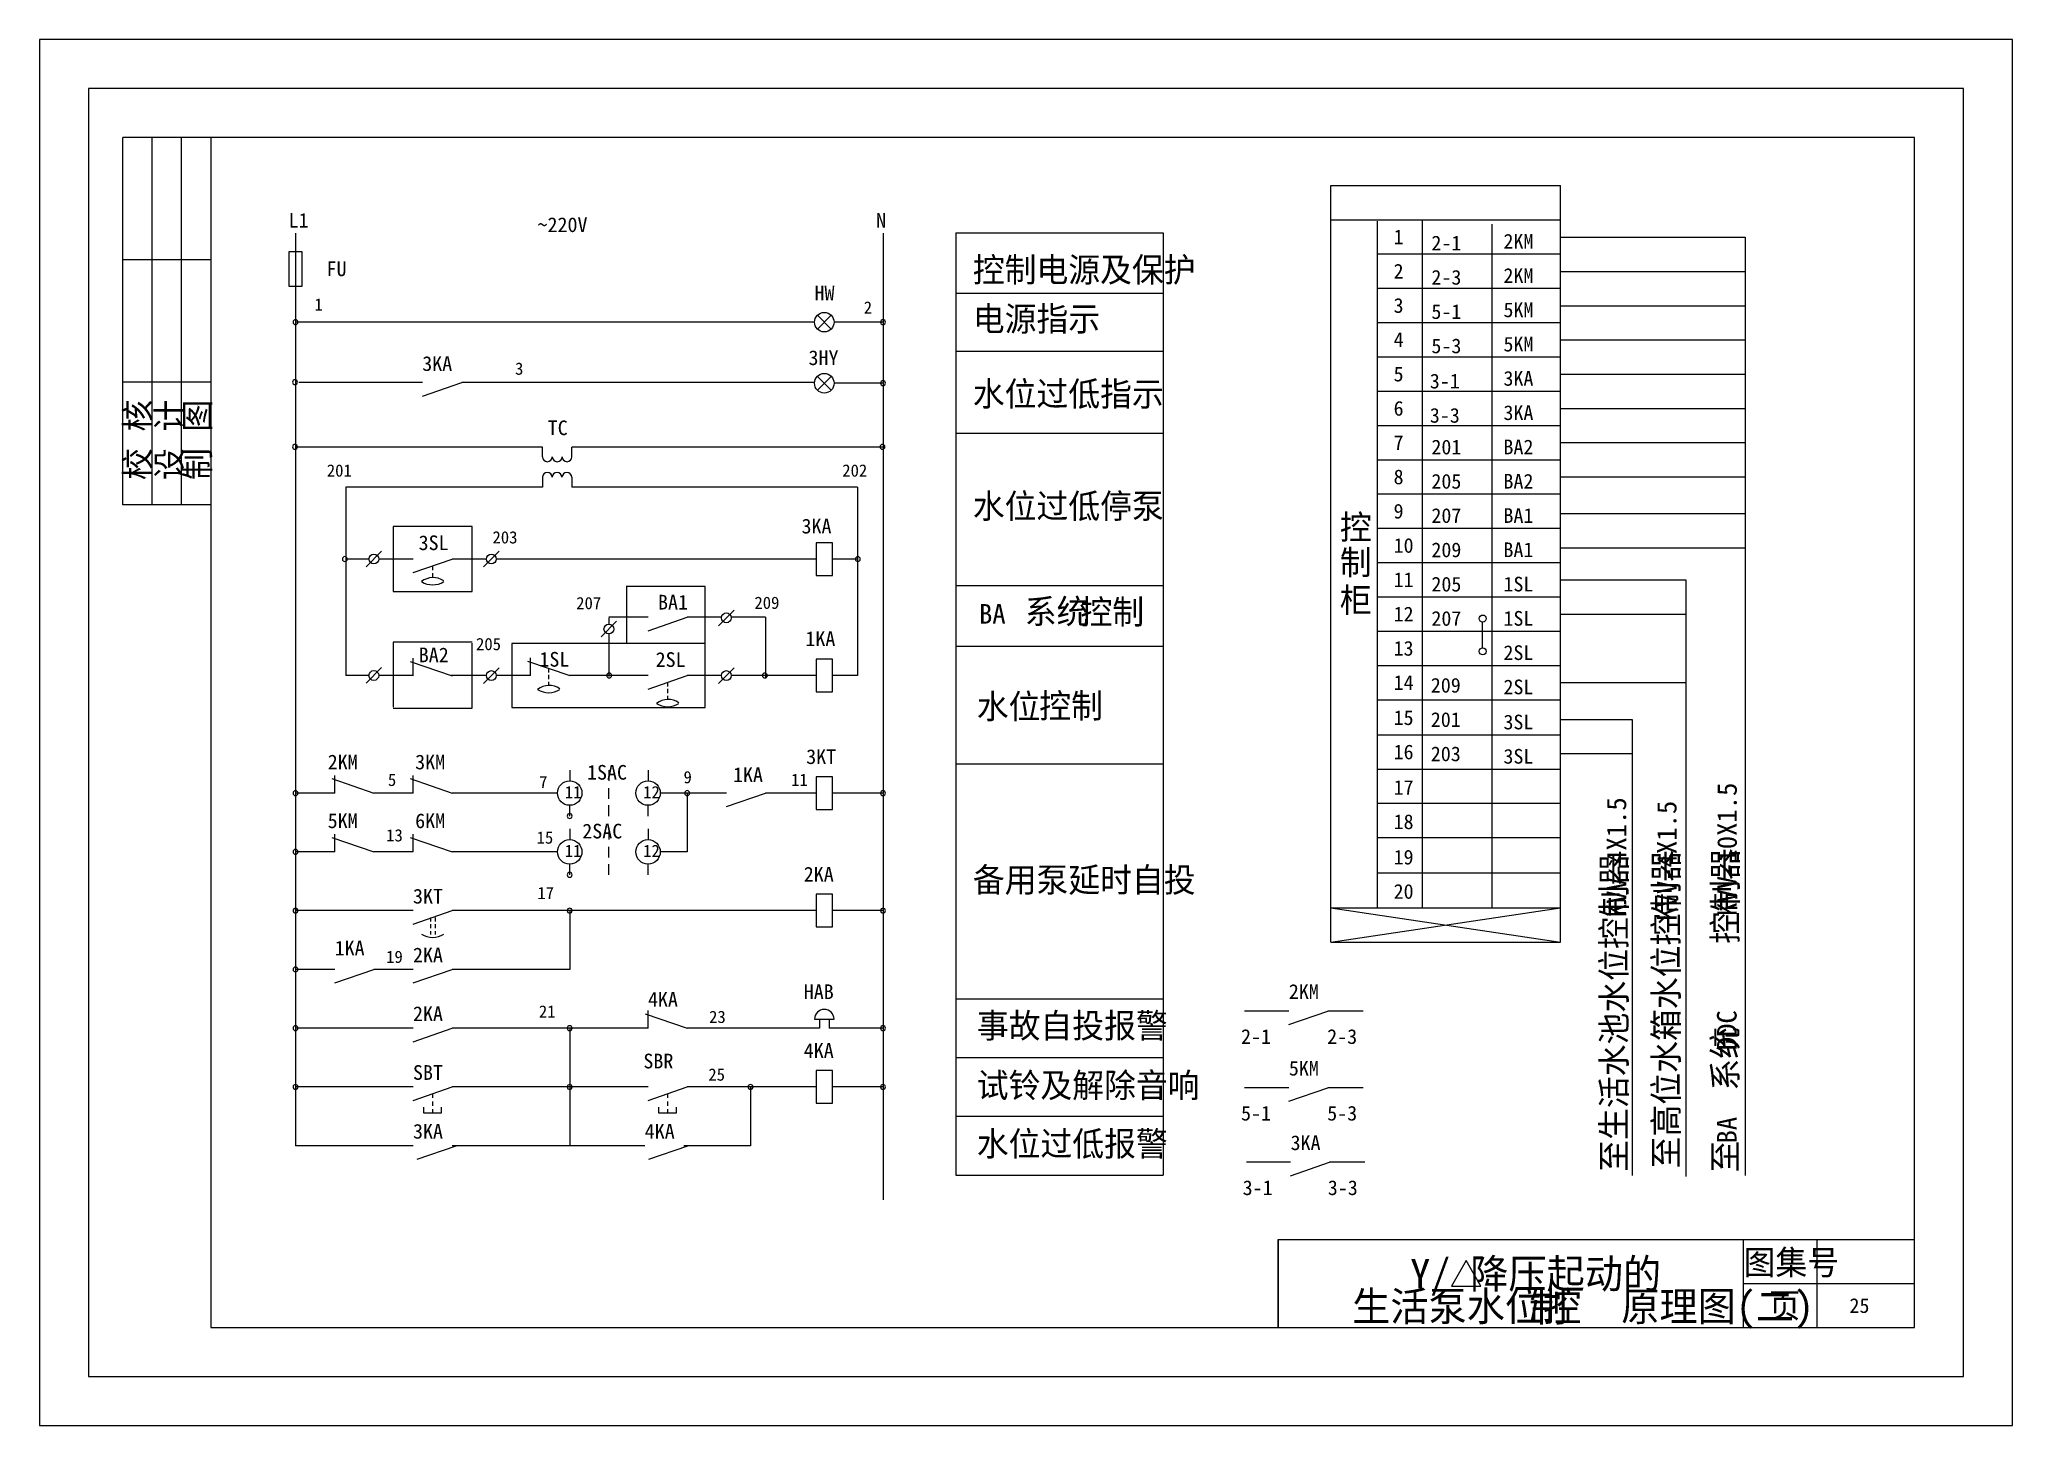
# Model space of a CAD drawing. Header units: metres. Extents: x 65 to 468, y 117 to 400.
import ezdxf

# ---------------------------------------------------------------- set-up
doc = ezdxf.new("R2010")
doc.units = ezdxf.units.M
for name, color, linetype in [('LGT1', 7, 'Continuous'), ('X2', 130, 'Continuous'), ('X4', 60, 'Continuous')]:
    doc.layers.add(name, color=color, linetype=linetype)

msp = doc.modelspace()

# ---------------------------------------------------------------- linework, layer by layer
for p, q in [((82.05, 304.88), (82.05, 379.88)), ((100.05, 379.88), (82.05, 379.88)), ((88.05, 304.88), (88.05, 379.88)), ((94.05, 304.88), (94.05, 379.88)), ((100.05, 354.88), (82.05, 354.88)), ((100.05, 329.88), (82.05, 329.88)), ((100.05, 304.88), (82.05, 304.88)), ((137.29, 300.43), (137.29, 287.14)), ((153.41, 300.43), (137.29, 300.43)), ((153.41, 287.14), (153.41, 300.43)), ((134.94, 295.38), (131.76, 292.19)), ((158.94, 295.38), (155.76, 292.19)), ((141.35, 291.02), (149.35, 293.79)), ((145.35, 292.4), (145.35, 291.51)), ((145.35, 290.9), (145.35, 290.01)), ((137.29, 287.14), (153.41, 287.14)), ((201.02, 288.21), (184.9, 288.21)), ((185.03, 276.54), (185.03, 288.21)), ((201.01, 263.5), (201.01, 288.21)), ((206.94, 283.38), (203.76, 280.19)), ((182.94, 281.1), (179.76, 277.92)), ((153.41, 276.8), (137.29, 276.8)), ((137.29, 276.8), (137.29, 263.52)), ((153.41, 263.35), (153.41, 276.64)), ((161.52, 276.54), (161.52, 263.5)), ((201.01, 276.54), (161.52, 276.54)), ((134.94, 271.62), (131.76, 268.43)), ((158.94, 271.6), (155.76, 268.41)), ((189.35, 267.25), (197.35, 270.01)), ((206.94, 271.6), (203.76, 268.41)), ((193.35, 268.63), (193.35, 267.77)), ((193.35, 267.27), (193.35, 266.42)), ((137.29, 263.35), (153.41, 263.35)), ((161.52, 263.5), (201.01, 263.5)), ((193.35, 265.84), (193.35, 265.11)), ((173.35, 250.69), (173.35, 248.51)), ((181.35, 250.69), (181.35, 248.51)), ((189.35, 250.69), (189.35, 248.51)), ((181.35, 244.84), (181.35, 247.02)), ((173.35, 241.32), (173.35, 243.51)), ((181.35, 241.32), (181.35, 243.51)), ((189.35, 241.32), (189.35, 243.51)), ((173.35, 238.69), (173.35, 236.51)), ((181.35, 238.69), (181.35, 236.51)), ((189.35, 238.69), (189.35, 236.51)), ((181.35, 232.84), (181.35, 235.02)), ((173.35, 229.32), (173.35, 231.51)), ((181.35, 229.32), (181.35, 231.51)), ((189.35, 229.32), (189.35, 231.51)), ((318.05, 154.88), (448.05, 154.88)), ((318.05, 154.88), (318.05, 136.88)), ((413.05, 154.88), (413.05, 136.88)), ((428.05, 154.88), (428.05, 136.88)), ((413.05, 145.88), (448.05, 145.88))]:
    msp.add_line(p, q)
for points in [[(65.05, 399.88), (65.05, 116.88), (468.05, 116.88), (468.05, 399.88)], [(75.05, 389.88), (75.05, 126.88), (458.05, 126.88), (458.05, 389.88)], [(100.05, 379.88), (100.05, 136.88), (448.05, 136.88), (448.05, 379.88)]]:
    msp.add_lwpolyline(points, close=True)
for points in [[(116.75, 316.7, 1), (117.75, 316.7, 1)], [(172.85, 241.32, 1), (173.85, 241.32, 1)], [(172.85, 229.32, 1), (173.85, 229.32, 1)]]:
    msp.add_lwpolyline(points, format="xyb", close=True)
for centre, radius in [((133.35, 293.79), 1), ((157.35, 293.79), 1), ((205.35, 281.79), 1), ((181.35, 279.51), 1), ((133.35, 270.02), 1), ((157.35, 270.01), 1), ((205.35, 270.01), 1), ((173.35, 246.01), 2.5), ((189.35, 246.01), 2.5), ((173.35, 234.01), 2.5), ((189.35, 234.01), 2.5)]:
    msp.add_circle(centre, radius)
for centre, radius, start, end in [((145.46, 286.12), 3.89, 56.02, 127.9), ((145.35, 292.79), 4.26, 237.61, 302.39), ((193.48, 261.23), 3.89, 56.02, 127.9), ((193.38, 267.89), 4.26, 237.61, 302.39)]:
    msp.add_arc(centre, radius, start, end)
at = {"layer": 'LGT1'}
msp.add_lwpolyline([(318.05, 136.88), (318.05, 154.88), (448.05, 154.88)], dxfattribs=at)
at = {"layer": 'X2'}
for p, q in [((117.35, 360.32), (117.35, 174.01)), ((237.35, 360.32), (237.35, 162.98)), ((223.94, 340.74), (226.76, 343.57)), ((226.76, 340.74), (223.94, 343.57)), ((223.35, 342.16), (117.35, 342.16)), ((237.35, 342.16), (227.35, 342.16)), ((226.76, 328.28), (223.94, 331.1)), ((223.94, 328.28), (226.76, 331.1)), ((143.29, 329.81), (118.04, 329.81)), ((143.29, 327.04), (151.29, 329.81)), ((223.35, 329.81), (151.29, 329.81)), ((237.35, 329.69), (227.35, 329.69)), ((167.8, 316.65), (117.25, 316.65)), ((167.8, 314.67), (167.8, 316.67)), ((173.8, 314.67), (173.8, 316.67)), ((237.25, 316.65), (173.8, 316.65)), ((167.77, 310.48), (167.77, 308.48)), ((173.77, 310.48), (173.77, 308.48)), ((167.77, 308.5), (127.6, 308.5)), ((127.6, 308.5), (127.6, 270.01)), ((127.6, 308.15), (127.6, 296.15)), ((232.12, 308.5), (173.77, 308.5)), ((232.12, 308.5), (232.12, 270.01)), ((232.12, 308.15), (232.12, 296.15)), ((132.35, 293.79), (127.6, 293.79)), ((141.35, 293.79), (134.35, 293.79)), ((156.35, 293.79), (149.35, 293.79)), ((223.68, 293.79), (158.35, 293.79)), ((232.12, 293.79), (227.02, 293.79)), ((189.35, 281.93), (181.35, 281.93)), ((181.35, 281.79), (181.35, 280.51)), ((181.35, 278.51), (181.35, 269.79)), ((189.35, 279.17), (197.35, 281.93)), ((204.36, 281.93), (197.35, 281.93)), ((213.35, 281.93), (206.34, 281.93)), ((213.35, 281.93), (213.35, 269.42)), ((132.35, 270.01), (127.6, 270.01)), ((141.35, 270.01), (134.35, 270.01)), ((140.75, 272.9), (149.35, 269.93)), ((141.35, 269.93), (141.35, 273.53)), ((156.35, 270.01), (149.14, 270.01)), ((165.35, 270.01), (158.35, 270.01)), ((164.75, 272.97), (173.35, 270.01)), ((165.35, 270.01), (165.35, 273.61)), ((169.05, 271.49), (169.05, 270.63)), ((169.05, 270.14), (169.05, 269.29)), ((189.35, 270.01), (173.35, 270.01)), ((204.35, 270.01), (197.35, 270.01)), ((223.68, 270.01), (206.35, 270.01)), ((232.12, 270.01), (227.02, 270.01)), ((169.05, 268.7), (169.05, 267.98)), ((125.35, 246.01), (117.35, 246.01)), ((124.75, 248.97), (133.35, 246.01)), ((125.35, 246.01), (125.35, 249.61)), ((141.35, 246.01), (133.35, 246.01)), ((140.75, 248.97), (149.35, 246.01)), ((141.35, 246.01), (141.35, 249.61)), ((170.85, 246.01), (149.35, 246.01)), ((205.35, 246.01), (191.85, 246.01)), ((197.35, 246.01), (197.35, 234.01)), ((205.35, 243.25), (213.35, 246.01)), ((223.68, 246.01), (213.35, 246.01)), ((237.35, 246.01), (227.02, 246.01)), ((125.35, 234.01), (117.35, 234.01)), ((124.75, 236.97), (133.35, 234.01)), ((125.35, 234.01), (125.35, 237.61)), ((141.35, 234.01), (133.35, 234.01)), ((140.75, 236.97), (149.35, 234.01)), ((141.35, 234.01), (141.35, 237.61)), ((170.85, 234.01), (149.35, 234.01)), ((197.35, 234.01), (191.85, 234.01)), ((141.35, 222.01), (117.35, 222.01)), ((141.35, 219.25), (149.35, 222.01)), ((223.68, 222.01), (149.35, 222.01)), ((173.35, 222.01), (173.35, 210.01)), ((237.35, 222.01), (227.02, 222.01)), ((144.9, 220.63), (144.9, 219.77)), ((144.9, 219.27), (144.9, 218.42)), ((144.9, 217.84), (144.9, 217.11)), ((145.89, 220.63), (145.89, 219.77)), ((145.89, 219.27), (145.89, 218.42)), ((145.89, 217.84), (145.89, 217.11)), ((125.35, 210.01), (117.35, 210.01)), ((125.35, 207.25), (133.35, 210.01)), ((141.35, 210.01), (133.35, 210.01)), ((141.35, 207.25), (149.35, 210.01)), ((173.35, 210.01), (149.35, 210.01)), ((189.35, 198.01), (189.35, 201.61)), ((141.35, 198.01), (117.35, 198.01)), ((141.35, 195.25), (149.35, 198.01)), ((189.35, 198.01), (149.35, 198.01)), ((173.35, 198.01), (173.35, 174.01)), ((188.75, 200.97), (197.35, 198.01)), ((224.35, 198.01), (197.35, 198.01)), ((223.35, 199.85), (227.35, 199.85)), ((224.35, 199.85), (224.35, 198.01)), ((226.35, 199.85), (226.35, 198.01)), ((237.35, 198.01), (226.35, 198.01)), ((141.35, 186.01), (117.35, 186.01)), ((141.35, 183.25), (149.35, 186.01)), ((189.35, 186.01), (149.35, 186.01)), ((189.35, 183.25), (197.35, 186.01)), ((223.68, 186.01), (197.35, 186.01)), ((210.29, 186.01), (210.29, 174.01)), ((237.35, 186.01), (227.02, 186.01)), ((145.35, 184.63), (145.35, 183.77)), ((145.35, 183.03), (145.35, 182.18)), ((145.35, 181.44), (145.35, 180.71)), ((193.35, 184.63), (193.35, 183.77)), ((193.35, 183.03), (193.35, 182.18)), ((193.35, 181.44), (193.35, 180.71)), ((141.35, 174.01), (117.35, 174.01)), ((142.17, 171.25), (150.17, 174.01)), ((173.35, 174.01), (149.35, 174.01)), ((188.69, 174.01), (164.69, 174.01)), ((189.5, 171.25), (197.5, 174.01)), ((210.29, 174.01), (196.69, 174.01))]:
    msp.add_line(p, q, dxfattribs=at)
for points in [[(116.01, 356.52), (116.01, 349.5), (118.69, 349.5), (118.69, 356.52)], [(223.68, 297.12), (223.68, 290.45), (227.02, 290.45), (227.02, 297.12)], [(223.68, 273.35), (223.68, 266.67), (227.02, 266.67), (227.02, 273.35)], [(223.68, 249.35), (223.68, 242.67), (227.02, 242.67), (227.02, 249.35)], [(223.68, 225.35), (223.68, 218.67), (227.02, 218.67), (227.02, 225.35)], [(223.68, 189.35), (223.68, 182.67), (227.02, 182.67), (227.02, 189.35)]]:
    msp.add_lwpolyline(points, close=True, dxfattribs=at)
for points in [[(116.85, 342.16, 1), (117.85, 342.16, 1)], [(236.85, 342.16, 1), (237.85, 342.16, 1)], [(116.75, 329.9, 1), (117.75, 329.9, 1)], [(236.85, 329.69, 1), (237.85, 329.69, 1)], [(236.75, 316.7, 1), (237.75, 316.7, 1)], [(126.93, 293.79, 1), (127.93, 293.79, 1)], [(231.71, 293.79, 1), (232.71, 293.79, 1)], [(180.91, 270.01, 1), (181.91, 270.01, 1)], [(212.72, 270.01, 1), (213.72, 270.01, 1)], [(116.85, 246.01, 1), (117.85, 246.01, 1)], [(196.85, 246.01, 1), (197.85, 246.01, 1)], [(236.85, 246.01, 1), (237.85, 246.01, 1)], [(116.85, 234.01, 1), (117.85, 234.01, 1)], [(116.85, 222.01, 1), (117.85, 222.01, 1)], [(172.85, 222.01, 1), (173.85, 222.01, 1)], [(236.85, 222.01, 1), (237.85, 222.01, 1)], [(116.85, 210.01, 1), (117.85, 210.01, 1)], [(116.85, 198.01, 1), (117.85, 198.01, 1)], [(172.85, 198.01, 1), (173.85, 198.01, 1)], [(236.85, 198.01, 1), (237.85, 198.01, 1)], [(116.85, 186.01, 1), (117.85, 186.01, 1)], [(172.85, 186.01, 1), (173.85, 186.01, 1)], [(209.79, 186.01, 1), (210.79, 186.01, 1)], [(236.85, 186.01, 1), (237.85, 186.01, 1)]]:
    msp.add_lwpolyline(points, format="xyb", close=True, dxfattribs=at)
for points in [[(143.52, 181.89), (143.52, 180.71), (147.18, 180.71), (147.17, 181.89)], [(191.52, 181.89), (191.52, 180.71), (195.18, 180.71), (195.17, 181.89)]]:
    msp.add_lwpolyline(points, dxfattribs=at)
for centre in [(225.35, 342.16), (225.35, 329.69)]:
    msp.add_circle(centre, 2, dxfattribs=at)
for centre, radius, start, end in [((168.8, 314.67), 1, 180, 0), ((170.8, 314.67), 1, 180, 0), ((172.8, 314.67), 1, 180, 0), ((168.77, 310.48), 1, 0, 180), ((170.77, 310.48), 1, 0, 180), ((172.77, 310.48), 1, 0, 180), ((169.18, 264.09), 3.89, 56.02, 127.9), ((169.08, 270.75), 4.26, 237.61, 302.39), ((145.38, 220.79), 4.26, 237.61, 302.39), ((225.35, 199.85), 2, 0, 180)]:
    msp.add_arc(centre, radius, start, end, dxfattribs=at)
at = {"layer": 'X4'}
for p, q in [((328.8, 215.57), (328.8, 370.08)), ((328.8, 370.08), (375.75, 370.08)), ((375.75, 215.57), (375.75, 370.08)), ((328.8, 363.08), (375.75, 363.08)), ((338.37, 222.56), (338.37, 362.78)), ((347.56, 222.56), (347.56, 363.08)), ((252.25, 360.41), (252.25, 168.01)), ((252.25, 360.41), (294.58, 360.41)), ((294.58, 360.41), (294.58, 168.01)), ((361.79, 222.56), (361.79, 362.19)), ((375.75, 359.52), (413.44, 359.52)), ((413.44, 359.52), (413.44, 167.9)), ((338.37, 356.08), (375.75, 356.08)), ((375.75, 352.52), (413.44, 352.52)), ((252.25, 348.07), (294.58, 348.07)), ((338.37, 349.08), (375.75, 349.08)), ((375.75, 345.52), (413.44, 345.52)), ((338.37, 342.08), (375.75, 342.08)), ((252.25, 336.27), (294.58, 336.27)), ((338.37, 335.08), (375.75, 335.08)), ((375.75, 338.52), (413.44, 338.52)), ((375.75, 331.54), (413.44, 331.54)), ((338.37, 328.08), (375.75, 328.08)), ((375.75, 324.54), (413.44, 324.54)), ((252.25, 319.53), (294.58, 319.53)), ((338.37, 321.08), (375.75, 321.08)), ((375.75, 317.58), (413.44, 317.58)), ((338.37, 314.08), (375.75, 314.08)), ((375.75, 310.58), (413.44, 310.58)), ((338.37, 307.08), (375.75, 307.08)), ((375.75, 303.08), (413.44, 303.08)), ((338.37, 300.08), (375.75, 300.08)), ((375.75, 296.08), (413.44, 296.08)), ((338.37, 293.08), (375.75, 293.08)), ((252.25, 288.37), (294.58, 288.37)), ((375.75, 289.52), (401.34, 289.52)), ((401.34, 289.52), (401.34, 167.7)), ((338.37, 286.08), (375.75, 286.08)), ((375.75, 282.52), (401.34, 282.52)), ((338.37, 279.08), (375.75, 279.08)), ((359.81, 275.65), (359.81, 280.96)), ((252.25, 276.01), (294.58, 276.01)), ((338.37, 272.08), (375.75, 272.08)), ((375.75, 268.56), (401.34, 268.56)), ((338.37, 265.08), (375.75, 265.08)), ((338.37, 257.92), (375.75, 257.92)), ((375.75, 261.06), (390.35, 261.06)), ((390.35, 261.06), (390.35, 167.9)), ((375.75, 254.06), (390.35, 254.06)), ((252.25, 252.01), (294.58, 252.01)), ((338.37, 250.92), (375.75, 250.92)), ((338.37, 243.92), (375.75, 243.92)), ((338.37, 236.92), (375.75, 236.92)), ((338.37, 229.72), (375.75, 229.72)), ((328.8, 222.56), (375.75, 222.56)), ((328.8, 215.57), (375.75, 222.56)), ((328.8, 222.56), (375.75, 215.57)), ((328.8, 215.57), (375.75, 215.57)), ((252.25, 204.01), (294.58, 204.01)), ((320.22, 201.49), (311.21, 201.49)), ((320.22, 198.73), (328.22, 201.49)), ((335.41, 201.49), (328.22, 201.49)), ((252.25, 192.01), (294.58, 192.01)), ((320.22, 185.84), (311.21, 185.84)), ((320.22, 183.08), (328.22, 185.84)), ((335.41, 185.84), (328.22, 185.84)), ((252.25, 180.01), (294.58, 180.01)), ((320.57, 170.62), (311.56, 170.62)), ((320.57, 167.86), (328.57, 170.62)), ((335.76, 170.62), (328.57, 170.62)), ((252.25, 168.01), (294.58, 168.01))]:
    msp.add_line(p, q, dxfattribs=at)
msp.add_lwpolyline([(353.44, 145.36), (359.48, 145.36), (356.46, 150.6)], close=True, dxfattribs=at)
for centre in [(359.84, 281.64), (359.84, 274.95)]:
    msp.add_circle(centre, 0.72, dxfattribs=at)

# ---------------------------------------------------------------- texts
for s, p in [('校 核', (87.6, 309.93)), ('设 计', (94.04, 309.93)), ('制 图', (99.81, 309.93))]:
    msp.add_text(s, height=5, rotation=90).set_placement(p)
for s, p in [('图集号', (413.12, 147.68)), ('页', (418.22, 138.92))]:
    msp.add_text(s, height=5).set_placement(p)
for s, height, p in [('L1', 3, (115.94, 361.46)), ('~220V', 3, (166.78, 360.56)), ('N', 3, (235.94, 361.46)), ('1', 3, (341.63, 358.07)), ('2-1', 3, (349.35, 356.82)), ('2KM', 3, (364.07, 357.18)), ('控制电源及保护', 5, (255.69, 350.37)), ('FU', 3, (123.68, 351.56)), ('2', 3, (341.63, 351.07)), ('2-3', 3, (349.35, 349.82)), ('2KM', 3, (364.07, 350.18)), ('1', 2.5, (121.21, 344.51)), ('HW', 3, (223.35, 346.63)), ('3', 3, (341.63, 344.07)), ('2', 2.5, (233.41, 343.9)), ('电源指示', 5, (255.69, 340.35)), ('5-1', 3, (349.35, 342.82)), ('5KM', 3, (364.07, 343.18)), ('4', 3, (341.63, 337.07)), ('5-3', 3, (349.35, 335.82)), ('5KM', 3, (364.07, 336.18)), ('3KA', 3, (143.23, 332.21)), ('3HY', 3, (222.13, 333.4)), ('3', 2.5, (162.19, 331.42)), ('水位过低指示', 5, (255.69, 325.02)), ('5', 3, (341.63, 330.07)), ('3-1', 3, (349.03, 328.63)), ('3KA', 3, (364.07, 329.18)), ('6', 3, (341.63, 323.07)), ('3-3', 3, (349.03, 321.63)), ('3KA', 3, (364.07, 322.18)), ('TC', 3, (168.86, 319.09)), ('7', 3, (341.63, 316.07)), ('201', 3, (349.35, 315.17)), ('BA2', 3, (364.07, 315.18)), ('201', 2.5, (123.74, 310.62)), ('202', 2.5, (229.02, 310.62)), ('8', 3, (341.63, 309.07)), ('205', 3, (349.35, 308.17)), ('BA2', 3, (364.07, 308.18)), ('水位过低停泵', 5, (255.69, 302.11)), ('控', 5, (330.66, 297.82)), ('9', 3, (341.63, 302.07)), ('207', 3, (349.35, 301.17)), ('BA1', 3, (364.07, 301.18)), ('3SL', 3, (142.49, 295.62)), ('203', 2.5, (157.58, 296.98)), ('3KA', 3, (220.7, 299.02)), ('制', 5, (330.66, 290.62)), ('10', 3, (341.63, 295.07)), ('209', 3, (349.35, 294.17)), ('BA1', 3, (364.07, 294.18)), ('11', 3, (341.63, 288.07)), ('1SL', 3, (364.07, 287.18)), ('BA1', 3, (191.39, 283.49)), ('系统', 5, (266.3, 280.6)), ('控制', 5, (277.68, 280.51)), ('柜', 5, (330.66, 282.9)), ('205', 3, (349.35, 287.17)), ('207', 2.5, (174.68, 283.55)), ('209', 2.5, (211.08, 283.62)), ('BA', 4, (256.95, 280.6)), ('12', 3, (341.63, 281.07)), ('207', 3, (349.35, 280.17)), ('1SL', 3, (364.07, 280.18)), ('1KA', 3, (221.49, 276.03)), ('BA2', 3, (142.52, 272.72)), ('205', 2.5, (154.22, 275.19)), ('1SL', 3, (167.16, 271.82)), ('2SL', 3, (190.9, 271.77)), ('13', 3, (341.63, 274.07)), ('2SL', 3, (364.07, 273.18)), ('水位', 5, (256.5, 261.2)), ('控制', 5, (269.26, 261.34)), ('14', 3, (341.63, 267.07)), ('209', 3, (349.23, 266.52)), ('2SL', 3, (364.07, 266.18)), ('15', 3, (341.63, 259.91)), ('201', 3, (349.23, 259.52)), ('3SL', 3, (364.07, 259.02)), ('3KT', 3, (221.66, 251.95)), ('16', 3, (341.63, 252.91)), ('203', 3, (349.23, 252.52)), ('3SL', 3, (364.07, 252.02)), ('2KM', 3, (123.92, 250.86)), ('5', 2.5, (136.22, 247.46)), ('3KM', 3, (141.79, 250.86)), ('1SAC', 3, (176.89, 248.75)), ('9', 2.5, (196.6, 248.01)), ('1KA', 3, (206.7, 248.26)), ('11', 2.5, (218.58, 247.47)), ('7', 2.5, (167.12, 247.02)), ('11', 2.5, (172.35, 244.95)), ('12', 2.5, (188.35, 244.95)), ('17', 3, (341.63, 245.66)), ('5KM', 3, (123.92, 238.86)), ('6KM', 3, (141.79, 238.86)), ('13', 2.5, (135.86, 236.14)), ('15', 2.5, (166.59, 235.68)), ('2SAC', 3, (175.92, 236.75)), ('18', 3, (341.63, 238.66)), ('11', 2.5, (172.35, 232.95)), ('12', 2.5, (188.35, 232.95)), ('19', 3, (341.63, 231.43)), ('2KA', 3, (221.16, 227.95)), ('备用泵延时自投', 5, (255.69, 225.79)), ('3KT', 3, (141.34, 223.46)), ('17', 2.5, (166.75, 224.36)), ('20', 3, (341.63, 224.43)), ('1KA', 3, (125.34, 212.86)), ('19', 2.5, (135.86, 211.33)), ('2KA', 3, (141.34, 211.46)), ('HAB', 3, (221.16, 203.95)), ('2KM', 3, (320.24, 203.99)), ('2KA', 3, (141.34, 199.46)), ('21', 2.5, (167.06, 200.16)), ('4KA', 3, (189.33, 202.4)), ('23', 2.5, (201.82, 199.07)), ('事故自投报警', 5, (256.5, 196.03)), ('2-1', 3, (310.47, 194.8)), ('2-3', 3, (328.07, 194.8)), ('4KA', 3, (221.16, 191.95)), ('SBT', 3, (141.34, 187.46)), ('SBR', 3, (188.4, 189.8)), ('25', 2.5, (201.67, 187.29)), ('试铃及解除音响', 5, (256.5, 183.85)), ('5KM', 3, (320.24, 188.34)), ('5-1', 3, (310.47, 179.15)), ('5-3', 3, (328.07, 179.15)), ('3KA', 3, (141.34, 175.46)), ('4KA', 3, (188.68, 175.46)), ('水位过低报警', 5, (256.5, 171.91)), ('3KA', 3, (320.59, 173.12)), ('3-1', 3, (310.8, 163.93)), ('3-3', 3, (328.19, 163.93)), ('Y/ 降压起动的', 6, (345.04, 144.86)), ('生活泵水位控  原理图(二)', 6, (333.17, 138.22)), ('制', 6, (369.31, 138.12)), ('25', 3, (434.74, 139.87))]:
    msp.add_text(s, height=height, dxfattribs=at).set_placement(p)
for s, height, p in [('KVV-10X1.5', 4, (411.73, 220.94)), (' KVV-4X1.5', 4, (389.14, 217.94)), (' KVV-4X1.5', 4, (399.42, 217.23)), ('至高位水箱水位控制器', 5, (399.78, 169.39)), ('至   系统     控制器 ', 5, (411.86, 168.55)), ('至生活水池水位控制器 ', 5, (389.14, 168.68)), ('BA     DDC', 4, (411.69, 174.46))]:
    msp.add_text(s, height=height, rotation=90, dxfattribs=at).set_placement(p)

doc.saveas('drawing.dxf')
